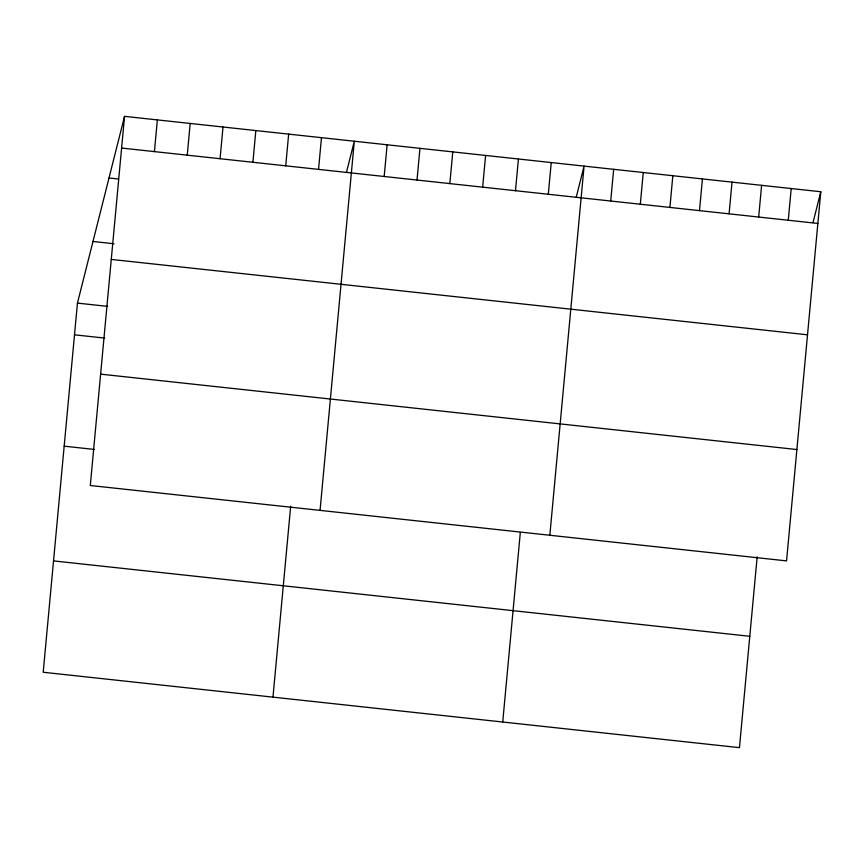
<?xml version="1.0" encoding="UTF-8"?>
<svg xmlns="http://www.w3.org/2000/svg" width="864" height="864" viewBox="0 0 864 864"><rect width="100%" height="100%" fill="white"/><g stroke="black" fill="none" stroke-linecap="round" stroke-linejoin="round"><path stroke-width="1.3" d="M124.546 116.348L90.299 485.503L786.553 560.887L820.8 191.743L124.546 116.348L77.447 303.113L43.2 672.257L739.454 747.652L757.166 556.762M154.418 151.61L157.367 119.902M187.25 155.164L190.188 123.455M220.072 158.728L223.009 127.019M252.893 162.281L255.83 130.572M285.714 165.834L288.662 134.125M318.546 169.387L321.484 137.678M272.97 697.14L290.671 506.25M320.058 510.376L354.305 141.232L346.54 172.044M384.188 176.494L387.126 144.785M417.01 180.047L419.958 148.338M449.831 183.6L452.779 151.891M482.663 187.153L485.6 155.444M515.484 190.706L518.422 158.998M548.305 194.26L551.243 162.551M502.729 722.012L520.322 532.44M549.828 535.259L584.075 166.104L576.299 196.927M610.718 201.02L613.667 169.312M640.31 204.228L643.259 172.519M669.902 207.425L672.84 175.716M699.494 210.632L702.432 178.924M729.086 213.84L732.024 182.131M758.678 217.037L761.616 185.328M788.27 220.244L791.208 188.536M813.024 222.556L820.8 191.743M121.597 148.057L817.862 223.452M108.994 177.984L118.184 178.978M92.988 241.477L113.994 243.756M111.272 259.416L807.527 334.811M77.447 303.113L107.644 306.374M74.498 334.822L104.706 338.083M100.624 374.144L796.889 449.539M64.174 446.17L94.37 449.442M53.525 560.898L749.79 636.293"/></g></svg>
